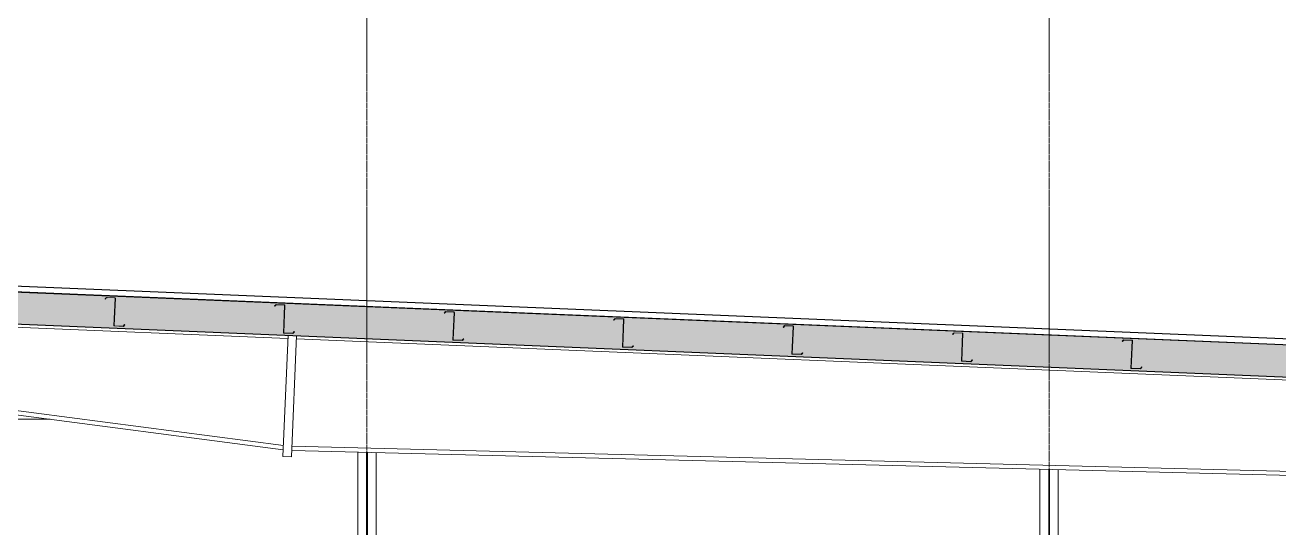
# Model space of a CAD drawing. Header units: inches. Extents: x 21408 to 98131, y -290 to 853.
# Drawn here: x 31887.3 to 32330.7, y 299.3 to 477 of the extents above; entities that cross this region are included whole.
import ezdxf

# ---------------------------------------------------------------- set-up
doc = ezdxf.new("R2010")
doc.units = ezdxf.units.IN
doc.header["$MEASUREMENT"] = 0
doc.linetypes.add('Grid Line 1_2_', pattern=[0.875, 0.5, -0.125, 0.125, -0.125])
doc.linetypes.add('Hidden 1_8_', pattern=[0.1875, 0.125, -0.0625])
for name, color, linetype, lineweight in [('A-CLNG', 13, 'Continuous', 9), ('A-CLNG-PATT', 13, 'Continuous', 25), ('A-ROOF', 132, 'Continuous', 9), ('S-BEAM', 12, 'Continuous', 9), ('S-COLS', 52, 'Continuous', 9), ('S-GRID', 1, 'Continuous', 9)]:
    doc.layers.add(name, color=color, linetype=linetype, lineweight=lineweight)
pattern_1 = [(45, (22011.012, 102), (-19.007, 19.007), []), (45, (22011.012, 130.8), (-19.007, 19.007), [])]

# ---------------------------------------------------------------- blocks, each defined once
blk = doc.blocks.new('W-Wide Flange-Column - W12X26-1588815-Building Section - North_South looking East _ Fitness Center')
at = {"layer": 'S-COLS', "linetype": 'Hidden 1_8_'}
for p, q in [((21626.15, 186.5), (21626.15, 325.99)), ((21626.46, 325.99), (21626.46, 186.5)), ((21626.15, 37.11), (21626.15, 154.5)), ((21626.46, 154.5), (21626.46, 37.12)), ((21626.15, 32.5), (21626.15, 34.89)), ((21626.15, 28.5), (21626.15, 31.5)), ((21626.46, 34.89), (21626.46, 32.5)), ((21626.46, 31.5), (21626.46, 28.5)), ((21626.15, 1), (21626.15, 4)), ((21626.46, 4), (21626.46, 1))]:
    blk.add_line(p, q, dxfattribs=at)
blk = doc.blocks.new('W-Wide Flange-Column - W12X26-1588824-Building Section - North_South looking East _ Fitness Center')
at = {"layer": 'S-COLS', "linetype": 'Hidden 1_8_'}
for p, q in [((21867.4, 186.5), (21867.4, 319.93)), ((21867.71, 319.92), (21867.71, 186.5)), ((21867.4, 37.11), (21867.4, 154.5)), ((21867.71, 154.5), (21867.71, 37.11)), ((21867.4, 32.5), (21867.4, 34.89)), ((21867.4, 28.5), (21867.4, 31.5)), ((21867.71, 34.89), (21867.71, 32.5)), ((21867.71, 31.5), (21867.71, 28.5)), ((21867.4, 1), (21867.4, 4)), ((21867.71, 4), (21867.71, 1))]:
    blk.add_line(p, q, dxfattribs=at)
blk = doc.blocks.new('Girt_Z - 10_D-V80-Building Section - North_South looking East _ Fitness Center')
at = {"layer": 'S-BEAM'}
h = blk.add_hatch(dxfattribs=at)
h.set_pattern_fill('FP_33', color=256, style=0, pattern_type=2)
h.set_pattern_definition(pattern_1)
h.paths.add_polyline_path([(21540.17, 370.53), (21540.67, 371.09), (21540.59, 371.16), (21540.12, 370.64), (21536.98, 370.77), (21536.79, 370.67)], flags=0)
h.paths.add_polyline_path([(21536.79, 370.67), (21536.91, 370.86), (21537.31, 380.47), (21537.2, 380.48)], flags=0)
h.paths.add_polyline_path([(21533.77, 380.16), (21534.24, 380.68), (21537.13, 380.56), (21537.13, 380.67), (21534.2, 380.79), (21533.69, 380.24)], flags=0)
at = {"layer": 'S-BEAM', "lineweight": 15}
for p, q in [((21534.2, 380.79), (21533.69, 380.24)), ((21533.69, 380.24), (21533.77, 380.16)), ((21533.77, 380.16), (21534.24, 380.68)), ((21537.13, 380.67), (21534.2, 380.79)), ((21534.24, 380.68), (21537.13, 380.56)), ((21537.2, 380.48), (21536.79, 370.67)), ((21536.91, 370.86), (21537.31, 380.47)), ((21536.79, 370.67), (21540.17, 370.53)), ((21540.12, 370.64), (21536.98, 370.77)), ((21540.59, 371.16), (21540.12, 370.64)), ((21540.17, 370.53), (21540.67, 371.09)), ((21540.67, 371.09), (21540.59, 371.16))]:
    blk.add_line(p, q, dxfattribs=at)
for centre, radius, start, end in [((21537.12, 380.48), 0.187, 357.6141, 87.6141), ((21537.12, 380.48), 0.0782, 357.6141, 85.4913), ((21536.99, 370.85), 0.0782, 177.6141, 264.5717)]:
    blk.add_arc(centre, radius, start, end, dxfattribs=at)
blk = doc.blocks.new('Girt_Z - 10_D-V81-Building Section - North_South looking East _ Fitness Center')
at = {"layer": 'S-BEAM'}
h = blk.add_hatch(dxfattribs=at)
h.set_pattern_fill('FP_33', color=256, style=0, pattern_type=2)
h.set_pattern_definition(pattern_1)
h.paths.add_polyline_path([(21600.11, 368.03), (21600.62, 368.59), (21600.54, 368.66), (21600.07, 368.15), (21596.93, 368.28), (21596.74, 368.18)], flags=0)
h.paths.add_polyline_path([(21596.74, 368.18), (21596.86, 368.36), (21597.26, 377.97), (21597.15, 377.98)], flags=0)
h.paths.add_polyline_path([(21593.72, 377.66), (21594.19, 378.18), (21597.08, 378.06), (21597.08, 378.17), (21594.15, 378.29), (21593.64, 377.74)], flags=0)
at = {"layer": 'S-BEAM', "lineweight": 15}
for p, q in [((21594.15, 378.29), (21593.64, 377.74)), ((21593.64, 377.74), (21593.72, 377.66)), ((21593.72, 377.66), (21594.19, 378.18)), ((21597.08, 378.17), (21594.15, 378.29)), ((21594.19, 378.18), (21597.08, 378.06)), ((21597.15, 377.98), (21596.74, 368.18)), ((21596.86, 368.36), (21597.26, 377.97)), ((21596.74, 368.18), (21600.11, 368.03)), ((21600.07, 368.15), (21596.93, 368.28)), ((21600.54, 368.66), (21600.07, 368.15)), ((21600.11, 368.03), (21600.62, 368.59)), ((21600.62, 368.59), (21600.54, 368.66))]:
    blk.add_line(p, q, dxfattribs=at)
for centre, radius, start, end in [((21597.07, 377.98), 0.187, 357.6141, 87.6141), ((21597.07, 377.98), 0.0782, 357.6141, 85.4913), ((21596.94, 368.35), 0.0782, 177.6141, 264.5717)]:
    blk.add_arc(centre, radius, start, end, dxfattribs=at)
blk = doc.blocks.new('Girt_Z - 10_D-V82-Building Section - North_South looking East _ Fitness Center')
at = {"layer": 'S-BEAM', "lineweight": 15}
for p, q in [((21654.09, 375.79), (21653.59, 375.24)), ((21653.59, 375.24), (21653.67, 375.17)), ((21653.67, 375.17), (21654.14, 375.68)), ((21657.03, 375.67), (21654.09, 375.79)), ((21654.14, 375.68), (21657.03, 375.56)), ((21657.1, 375.48), (21656.69, 365.68)), ((21656.81, 365.86), (21657.21, 375.48)), ((21656.69, 365.68), (21660.06, 365.54)), ((21660.02, 365.65), (21656.88, 365.78)), ((21660.49, 366.16), (21660.02, 365.65)), ((21660.06, 365.54), (21660.57, 366.09)), ((21660.57, 366.09), (21660.49, 366.16))]:
    blk.add_line(p, q, dxfattribs=at)
for centre, radius, start, end in [((21657.02, 375.48), 0.187, 357.6141, 87.6141), ((21657.02, 375.48), 0.0782, 357.6141, 85.4913), ((21656.89, 365.86), 0.0782, 177.6141, 264.5717)]:
    blk.add_arc(centre, radius, start, end, dxfattribs=at)
blk = doc.blocks.new('Girt_Z - 10_D-V83-Building Section - North_South looking East _ Fitness Center')
at = {"layer": 'S-BEAM'}
h = blk.add_hatch(dxfattribs=at)
h.set_pattern_fill('FP_33', color=256, style=0, pattern_type=2)
h.set_pattern_definition(pattern_1)
h.paths.add_polyline_path([(21720.01, 363.04), (21720.52, 363.59), (21720.43, 363.67), (21719.96, 363.15), (21716.83, 363.28), (21716.64, 363.18), (21717.07, 363.16)], flags=0)
h.paths.add_polyline_path([(21716.64, 363.18), (21716.76, 363.36), (21717.07, 372.98), (21717.05, 372.98)], flags=0)
h.paths.add_polyline_path([(21713.62, 372.67), (21714.09, 373.19), (21716.97, 373.06), (21716.98, 373.17), (21714.04, 373.3), (21713.54, 372.74)], flags=0)
at = {"layer": 'S-BEAM', "lineweight": 15}
for p, q in [((21714.04, 373.3), (21713.54, 372.74)), ((21713.54, 372.74), (21713.62, 372.67)), ((21713.62, 372.67), (21714.09, 373.19)), ((21716.98, 373.17), (21714.04, 373.3)), ((21714.09, 373.19), (21716.97, 373.06)), ((21717.05, 372.98), (21716.64, 363.18)), ((21716.76, 363.36), (21717.16, 372.98)), ((21720.43, 363.67), (21719.96, 363.15)), ((21720.52, 363.59), (21720.43, 363.67)), ((21716.64, 363.18), (21720.01, 363.04)), ((21719.96, 363.15), (21716.83, 363.28)), ((21720.01, 363.04), (21720.52, 363.59))]:
    blk.add_line(p, q, dxfattribs=at)
for centre, radius, start, end in [((21716.97, 372.99), 0.0782, 357.6141, 85.4913), ((21716.97, 372.99), 0.187, 357.6141, 87.6141), ((21716.83, 363.36), 0.0782, 177.6141, 264.5717)]:
    blk.add_arc(centre, radius, start, end, dxfattribs=at)
blk = doc.blocks.new('Girt_Z - 10_D-V84-Building Section - North_South looking East _ Fitness Center')
at = {"layer": 'S-BEAM'}
h = blk.add_hatch(dxfattribs=at)
h.set_pattern_fill('FP_33', color=256, style=0, pattern_type=2)
h.set_pattern_definition(pattern_1)
h.paths.add_polyline_path([(21779.96, 360.54), (21780.46, 361.1), (21780.38, 361.17), (21779.91, 360.65), (21776.77, 360.78), (21776.59, 360.68)], flags=0)
h.paths.add_polyline_path([(21776.59, 360.68), (21776.7, 360.86), (21777.1, 370.48), (21776.99, 370.49)], flags=0)
h.paths.add_polyline_path([(21773.56, 370.17), (21774.04, 370.69), (21776.92, 370.57), (21776.92, 370.68), (21773.99, 370.8), (21773.48, 370.24)], flags=0)
at = {"layer": 'S-BEAM', "lineweight": 15}
for p, q in [((21773.99, 370.8), (21773.48, 370.24)), ((21773.48, 370.24), (21773.56, 370.17)), ((21773.56, 370.17), (21774.04, 370.69)), ((21776.92, 370.68), (21773.99, 370.8)), ((21774.04, 370.69), (21776.92, 370.57)), ((21776.99, 370.49), (21776.59, 360.68)), ((21776.7, 360.86), (21777.1, 370.48)), ((21776.59, 360.68), (21779.96, 360.54)), ((21779.91, 360.65), (21776.77, 360.78)), ((21780.38, 361.17), (21779.91, 360.65)), ((21779.96, 360.54), (21780.46, 361.1)), ((21780.46, 361.1), (21780.38, 361.17))]:
    blk.add_line(p, q, dxfattribs=at)
for centre, radius, start, end in [((21776.92, 370.49), 0.187, 357.6141, 87.6141), ((21776.92, 370.49), 0.0782, 357.6141, 85.4913), ((21776.78, 360.86), 0.0782, 177.6141, 264.5717)]:
    blk.add_arc(centre, radius, start, end, dxfattribs=at)
blk = doc.blocks.new('Girt_Z - 10_D-V85-Building Section - North_South looking East _ Fitness Center')
at = {"layer": 'S-BEAM', "lineweight": 15}
for p, q in [((21833.94, 368.3), (21833.43, 367.75)), ((21833.51, 367.67), (21833.98, 368.19)), ((21836.87, 368.18), (21833.94, 368.3)), ((21833.98, 368.19), (21836.87, 368.07)), ((21833.43, 367.75), (21833.51, 367.67)), ((21836.94, 367.99), (21836.53, 358.18)), ((21836.65, 358.37), (21837.05, 367.98)), ((21836.53, 358.18), (21839.91, 358.04)), ((21839.86, 358.15), (21836.72, 358.29)), ((21840.33, 358.67), (21839.86, 358.15)), ((21839.91, 358.04), (21840.41, 358.6)), ((21840.41, 358.6), (21840.33, 358.67))]:
    blk.add_line(p, q, dxfattribs=at)
for centre, radius, start, end in [((21836.86, 367.99), 0.187, 357.6141, 87.6141), ((21836.86, 367.99), 0.0782, 357.6141, 85.4913), ((21836.73, 358.36), 0.0782, 177.6141, 264.5717)]:
    blk.add_arc(centre, radius, start, end, dxfattribs=at)
blk = doc.blocks.new('Girt_Z - 10_D-V86-Building Section - North_South looking East _ Fitness Center')
at = {"layer": 'S-BEAM'}
h = blk.add_hatch(dxfattribs=at)
h.set_pattern_fill('FP_33', color=256, style=0, pattern_type=2)
h.set_pattern_definition(pattern_1)
h.paths.add_polyline_path([(21899.85, 355.55), (21900.36, 356.1), (21900.28, 356.17), (21899.81, 355.66), (21896.67, 355.79), (21896.48, 355.69)], flags=0)
h.paths.add_polyline_path([(21896.48, 355.69), (21896.6, 355.87), (21897, 365.49), (21896.89, 365.49)], flags=0)
h.paths.add_polyline_path([(21893.46, 365.18), (21893.93, 365.69), (21896.82, 365.57), (21896.82, 365.68), (21893.89, 365.8), (21893.38, 365.25)], flags=0)
at = {"layer": 'S-BEAM', "lineweight": 15}
for p, q in [((21893.89, 365.8), (21893.38, 365.25)), ((21893.38, 365.25), (21893.46, 365.18)), ((21893.46, 365.18), (21893.93, 365.69)), ((21896.82, 365.68), (21893.89, 365.8)), ((21893.93, 365.69), (21896.82, 365.57)), ((21896.89, 365.49), (21896.48, 355.69)), ((21896.6, 355.87), (21897, 365.49)), ((21896.48, 355.69), (21899.85, 355.55)), ((21899.81, 355.66), (21896.67, 355.79)), ((21900.28, 356.17), (21899.81, 355.66)), ((21899.85, 355.55), (21900.36, 356.1)), ((21900.36, 356.1), (21900.28, 356.17))]:
    blk.add_line(p, q, dxfattribs=at)
for centre, radius, start, end in [((21896.81, 365.49), 0.187, 357.6141, 87.6141), ((21896.81, 365.49), 0.0782, 357.6141, 85.4913), ((21896.68, 355.87), 0.0782, 177.6141, 264.5717)]:
    blk.add_arc(centre, radius, start, end, dxfattribs=at)
blk = doc.blocks.new('columns and girder2 - one-1334686-Building Section - North_South looking East _ Fitness Center')
at = {"layer": 'S-BEAM'}
for p, q in [((21190.8, 383.21), (21598.33, 366.23)), ((21598.38, 367.4), (21596.59, 324.51)), ((21599.59, 324.39), (21601.38, 367.27)), ((21601.33, 366.1), (22021.63, 348.59)), ((21596.75, 328.39), (21362.99, 359.02)), ((21363, 357.5), (21596.69, 326.89)), ((22020.34, 317.59), (21599.75, 328.16)), ((21596.59, 324.51), (21599.59, 324.39)), ((21599.68, 326.66), (22020.28, 316.09))]:
    blk.add_line(p, q, dxfattribs=at)
blk = doc.blocks.new('Girt_Z - 10_D-1223979-Building Section - North_South looking East _ Fitness Center')
at = {"layer": 'S-BEAM'}
for p, q in [((21224.17, 337.69), (21381.8, 337.69)), ((21247.82, 341.06), (21381.8, 341.06)), ((21388.3, 341.06), (21488.49, 341.06)), ((21388.3, 337.69), (21514.25, 337.69))]:
    blk.add_line(p, q, dxfattribs=at)

msp = doc.modelspace()

# ---------------------------------------------------------------- hatches: boundary and pattern name
at = {"layer": 'A-CLNG-PATT', "lineweight": 9}
h = msp.add_hatch(dxfattribs=at)
h.set_pattern_fill('FP_31', color=256, style=0, pattern_type=2)
h.set_pattern_definition([(161.57, (22011.972, 102.96), (-7.6802237, -0.0009796), [0, -54.643, 6.067, 0]), (18.43, (22010.052, 102.96), (-7.6802237, 0.0009796), [0, -54.643, 6.067, 0]), (108.43, (22011.972, 102.96), (3.8382953, -19.2013653), [18.211, -42.499]), (71.57, (22010.052, 102.96), (3.8382953, 19.2013653), [18.211, -42.499])])
h.paths.add_polyline_path([(32752.57, 335.22), (32752.57, 346.48), (31516.94, 397.96), (31516.94, 386.7), (32641.23, 339.86)], flags=0)

# ---------------------------------------------------------------- linework, layer by layer
at = {"layer": 'A-CLNG', "lineweight": 25}
for p, q in [((32752.57, 346.48), (31516.94, 397.96)), ((31516.94, 386.7), (32752.57, 335.22))]:
    msp.add_line(p, q, dxfattribs=at)
at = {"layer": 'A-ROOF', "lineweight": 25}
for p, q in [((32814.99, 345.96), (31502.35, 400.65)), ((31502.35, 398.65), (32814.99, 343.95))]:
    msp.add_line(p, q, dxfattribs=at)
at = {"layer": 'S-COLS'}
for p, q in [((32009.56, 377.44), (32011.44, 377.44)), ((32250.81, 367.38), (32252.69, 367.38)), ((32004.95, 326.07), (32004.95, 186.5)), ((32011.44, 325.91), (32011.44, 186.5)), ((32246.2, 320.01), (32246.2, 186.5)), ((32252.69, 319.85), (32252.69, 186.5))]:
    msp.add_line(p, q, dxfattribs=at)
at = {"layer": 'S-GRID', "linetype": 'Grid Line 1_2_'}
for p, q in [((32008.19, -273.16), (32008.19, 738.66)), ((32008.19, -273.16), (32008.19, 738.66)), ((32249.44, -273.16), (32249.44, 738.66)), ((32249.44, -273.16), (32249.44, 738.66))]:
    msp.add_line(p, q, dxfattribs=at)

# ---------------------------------------------------------------- block references
at = {"layer": 'S-BEAM'}
for name in ['columns and girder2 - one-1334686-Building Section - North_South looking East _ Fitness Center', 'Girt_Z - 10_D-V80-Building Section - North_South looking East _ Fitness Center', 'Girt_Z - 10_D-V81-Building Section - North_South looking East _ Fitness Center', 'Girt_Z - 10_D-V82-Building Section - North_South looking East _ Fitness Center', 'Girt_Z - 10_D-V83-Building Section - North_South looking East _ Fitness Center', 'Girt_Z - 10_D-V84-Building Section - North_South looking East _ Fitness Center', 'Girt_Z - 10_D-V85-Building Section - North_South looking East _ Fitness Center', 'Girt_Z - 10_D-V86-Building Section - North_South looking East _ Fitness Center', 'Girt_Z - 10_D-1223979-Building Section - North_South looking East _ Fitness Center']:
    msp.add_blockref(name, (10381.89, 0), dxfattribs=at)
at = {"layer": 'S-COLS', "linetype": 'Hidden 1_8_'}
for name in ['W-Wide Flange-Column - W12X26-1588815-Building Section - North_South looking East _ Fitness Center', 'W-Wide Flange-Column - W12X26-1588824-Building Section - North_South looking East _ Fitness Center']:
    msp.add_blockref(name, (10381.89, 0), dxfattribs=at)

doc.saveas('drawing.dxf')
